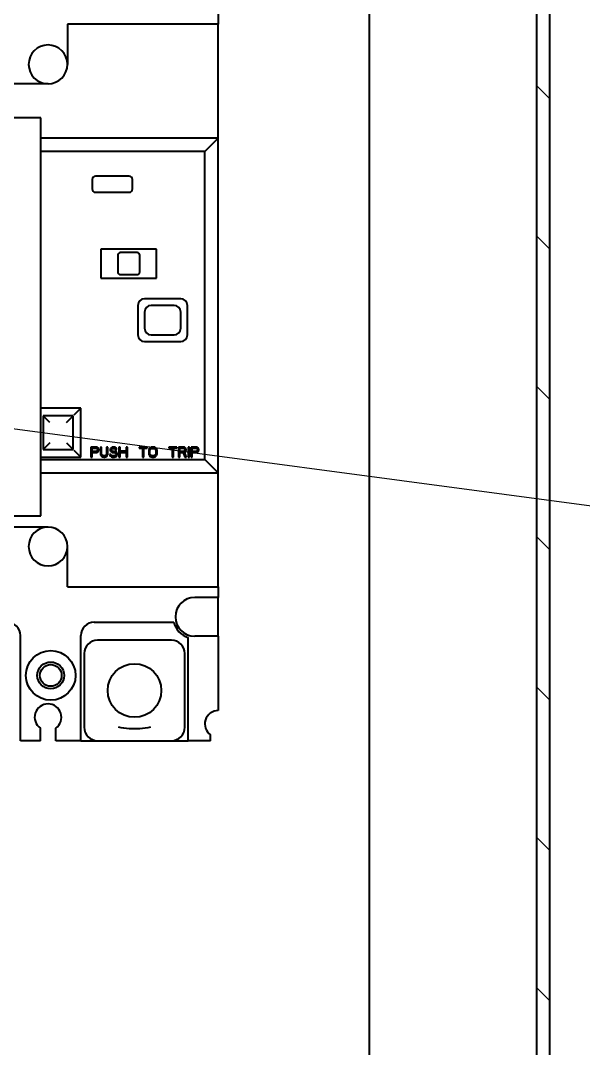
# Model space of a CAD drawing. Header units: millimetres. Extents: x 0 to 4205, y 0 to 2970.
# Drawn here: x 3806.1 to 3890.1, y 1406.1 to 1559.7 of the extents above; entities that cross this region are included whole.
import ezdxf

# ---------------------------------------------------------------- set-up
doc = ezdxf.new("R2010")
doc.units = ezdxf.units.MM
doc.header["$LTSCALE"] = 5
for name, color, linetype, lineweight in [('가시적인 것(ISO)', 3, 'Continuous', 40), ('기호(ISO)', 5, 'Continuous', 25), ('해치(ISO)', 7, 'Continuous', 18)]:
    doc.layers.add(name, color=color, linetype=linetype, lineweight=lineweight)

msp = doc.modelspace()

# ---------------------------------------------------------------- hatches: boundary and pattern name
at = {"layer": '해치(ISO)'}
h = msp.add_hatch(dxfattribs=at)
h.set_pattern_fill('ANSI31', color=256, scale=127, angle=90.00021, style=0)
h.set_pattern_definition([(135.0002, (0, 0), (-11.22528, -11.22536), [])])
h.paths.add_polyline_path([(3485.1202, 1904.1039), (3485.1202, 1264.1039), (3885.1202, 1264.1039), (3885.1202, 1904.1039)])
h.paths.add_polyline_path([(3487.1202, 1266.1039), (3487.1202, 1902.1039), (3883.1202, 1902.1039), (3883.1202, 1266.1039)], flags=0)

# ---------------------------------------------------------------- linework, layer by layer
at = {"layer": '가시적인 것(ISO)'}
for p, q in [((3885.1202, 1264.1039), (3885.1202, 1904.1039)), ((3883.1202, 1902.1039), (3883.1202, 1266.1039)), ((3858.1202, 1768.1039), (3858.1202, 1311.1039)), ((3835.6202, 1560.7039), (3835.6202, 1559.1039)), ((3813.1202, 1559.1039), (3813.1202, 1553.1039)), ((3835.6202, 1559.1039), (3813.1202, 1559.1039)), ((3835.6202, 1542.1039), (3835.6202, 1559.1039)), ((3810.2202, 1550.2039), (3786.0202, 1550.2039)), ((3809.1202, 1545.1039), (3787.1202, 1545.1039)), ((3809.1202, 1485.7039), (3809.1202, 1545.1039)), ((3835.6202, 1542.1039), (3809.1202, 1542.1039)), ((3833.6202, 1540.1039), (3835.6202, 1542.1039)), ((3835.6202, 1492.1039), (3835.6202, 1542.1039)), ((3833.6202, 1540.1039), (3809.1202, 1540.1039)), ((3833.6202, 1494.1039), (3833.6202, 1540.1039)), ((3816.8202, 1535.9039), (3816.8202, 1534.5039)), ((3822.3202, 1536.4039), (3817.3202, 1536.4039)), ((3822.8202, 1534.5039), (3822.8202, 1535.9039)), ((3817.3202, 1534.0039), (3822.3202, 1534.0039)), ((3818.1202, 1525.5039), (3818.1202, 1521.2039)), ((3826.4202, 1525.5039), (3818.1202, 1525.5039)), ((3820.6202, 1524.6039), (3820.6202, 1522.1039)), ((3823.5202, 1525.0039), (3821.0202, 1525.0039)), ((3823.9202, 1522.1039), (3823.9202, 1524.6039)), ((3826.4202, 1521.2039), (3826.4202, 1525.5039)), ((3821.0202, 1521.7039), (3823.5202, 1521.7039)), ((3818.1202, 1521.2039), (3826.4202, 1521.2039)), ((3823.6202, 1517.1039), (3823.6202, 1512.7039)), ((3830.0202, 1518.1039), (3824.6202, 1518.1039)), ((3829.0202, 1517.1039), (3825.6202, 1517.1039)), ((3831.0202, 1512.7039), (3831.0202, 1517.1039)), ((3824.6202, 1516.1039), (3824.6202, 1513.7039)), ((3830.0202, 1513.7039), (3830.0202, 1516.1039)), ((3825.6202, 1512.7039), (3829.0202, 1512.7039)), ((3824.6202, 1511.7039), (3830.0202, 1511.7039)), ((3815.1202, 1501.7539), (3809.1202, 1501.7539)), ((3814.1202, 1500.7539), (3815.1202, 1501.7539)), ((3815.1202, 1494.4539), (3815.1202, 1501.7539)), ((3813.9702, 1500.6039), (3809.4702, 1500.6039)), ((3810.4702, 1499.6039), (3809.4702, 1500.6039)), ((3809.4702, 1500.6039), (3809.4702, 1495.6039)), ((3812.9702, 1499.6039), (3813.9702, 1500.6039)), ((3813.9702, 1495.6039), (3813.9702, 1500.6039)), ((3810.4702, 1496.6039), (3809.4702, 1495.6039)), ((3809.4702, 1495.6039), (3813.9702, 1495.6039)), ((3812.9702, 1496.6039), (3813.9702, 1495.6039)), ((3815.1202, 1494.4539), (3814.1202, 1495.4539)), ((3817.3702, 1495.9539), (3816.6202, 1495.9539)), ((3816.6202, 1495.9539), (3816.6202, 1494.4539)), ((3816.8077, 1495.3156), (3816.8077, 1495.7943)), ((3816.8077, 1495.7943), (3817.4015, 1495.7943)), ((3817.4015, 1495.3156), (3816.8077, 1495.3156)), ((3817.5265, 1495.9219), (3817.3702, 1495.9539)), ((3817.4015, 1495.7943), (3817.4952, 1495.7624)), ((3817.4952, 1495.3475), (3817.4015, 1495.3156)), ((3817.4952, 1495.7624), (3817.5577, 1495.6985)), ((3817.5577, 1495.4113), (3817.4952, 1495.3475)), ((3817.6515, 1495.8262), (3817.5265, 1495.9219)), ((3817.5265, 1495.156), (3817.6515, 1495.2517)), ((3817.5577, 1495.6985), (3817.589, 1495.6028)), ((3817.589, 1495.507), (3817.5577, 1495.4113)), ((3817.589, 1495.6028), (3817.589, 1495.507)), ((3817.7452, 1495.6985), (3817.6515, 1495.8262)), ((3817.6515, 1495.2517), (3817.7452, 1495.3794)), ((3817.7765, 1495.6028), (3817.7452, 1495.6985)), ((3817.7452, 1495.3794), (3817.7765, 1495.4751)), ((3817.7765, 1495.4751), (3817.7765, 1495.6028)), ((3818.214, 1495.9539), (3818.0265, 1495.9539)), ((3818.0265, 1495.9539), (3818.0265, 1494.9645)), ((3818.214, 1494.9645), (3818.214, 1495.9539)), ((3819.1515, 1495.9539), (3818.964, 1495.9539)), ((3818.964, 1495.9539), (3818.964, 1494.9645)), ((3819.1515, 1494.9645), (3819.1515, 1495.9539)), ((3819.5265, 1495.7305), (3819.4952, 1495.6028)), ((3819.4952, 1495.6028), (3819.4952, 1495.4751)), ((3819.4952, 1495.4751), (3819.5265, 1495.3475)), ((3819.6515, 1495.8581), (3819.5265, 1495.7305)), ((3819.5265, 1495.3475), (3819.6515, 1495.2198)), ((3819.7765, 1495.9219), (3819.6515, 1495.8581)), ((3819.6515, 1495.2198), (3819.7765, 1495.156)), ((3819.6827, 1495.5709), (3819.714, 1495.6666)), ((3819.6827, 1495.507), (3819.6827, 1495.5709)), ((3819.714, 1495.4113), (3819.6827, 1495.507)), ((3819.714, 1495.6666), (3819.8077, 1495.7305)), ((3819.8077, 1495.3475), (3819.714, 1495.4113)), ((3819.9015, 1495.9539), (3819.7765, 1495.9219)), ((3819.8077, 1495.7305), (3819.9015, 1495.7624)), ((3819.9015, 1495.3156), (3819.8077, 1495.3475)), ((3820.0577, 1495.9539), (3819.9015, 1495.9539)), ((3819.9015, 1495.7624), (3820.089, 1495.7624)), ((3820.089, 1495.3156), (3819.9015, 1495.3156)), ((3820.214, 1495.9219), (3820.0577, 1495.9539)), ((3820.089, 1495.7624), (3820.1827, 1495.7305)), ((3820.2452, 1495.2836), (3820.089, 1495.3156)), ((3820.1827, 1495.7305), (3820.2452, 1495.6666)), ((3820.339, 1495.8262), (3820.214, 1495.9219)), ((3820.2452, 1495.6666), (3820.2765, 1495.6028)), ((3820.3702, 1495.2198), (3820.2452, 1495.2836)), ((3820.2765, 1495.6028), (3820.464, 1495.6028)), ((3820.4327, 1495.6985), (3820.339, 1495.8262)), ((3820.4952, 1495.0922), (3820.3702, 1495.2198)), ((3820.464, 1495.6028), (3820.4327, 1495.6985)), ((3820.9952, 1495.9539), (3820.8077, 1495.9539)), ((3820.8077, 1495.9539), (3820.8077, 1494.4539)), ((3820.9952, 1495.3475), (3820.9952, 1495.9539)), ((3821.8702, 1495.3475), (3820.9952, 1495.3475)), ((3822.0577, 1495.9539), (3821.8702, 1495.9539)), ((3821.8702, 1495.9539), (3821.8702, 1495.3475)), ((3822.0577, 1494.4539), (3822.0577, 1495.9539)), ((3824.9952, 1495.9539), (3823.8077, 1495.9539)), ((3823.8077, 1495.9539), (3823.8077, 1495.7943)), ((3823.8077, 1495.7943), (3824.3077, 1495.7943)), ((3824.3077, 1495.7943), (3824.3077, 1494.4539)), ((3824.4952, 1494.4539), (3824.4952, 1495.7943)), ((3824.4952, 1495.7943), (3824.9952, 1495.7943)), ((3824.9952, 1495.7943), (3824.9952, 1495.9539)), ((3825.2765, 1495.6028), (3825.2452, 1495.4432)), ((3825.2452, 1495.4432), (3825.2452, 1494.9645)), ((3825.339, 1495.7305), (3825.2765, 1495.6028)), ((3825.464, 1495.8581), (3825.339, 1495.7305)), ((3825.4327, 1495.4432), (3825.464, 1495.5709)), ((3825.4327, 1494.9645), (3825.4327, 1495.4432)), ((3825.589, 1495.9219), (3825.464, 1495.8581)), ((3825.464, 1495.5709), (3825.5265, 1495.6666)), ((3825.5265, 1495.6666), (3825.6202, 1495.7305)), ((3825.7452, 1495.9539), (3825.589, 1495.9219)), ((3825.6202, 1495.7305), (3825.7452, 1495.7624)), ((3825.9952, 1495.9539), (3825.7452, 1495.9539)), ((3825.7452, 1495.7624), (3825.9952, 1495.7624)), ((3826.1515, 1495.9219), (3825.9952, 1495.9539)), ((3825.9952, 1495.7624), (3826.1202, 1495.7305)), ((3826.1202, 1495.7305), (3826.214, 1495.6666)), ((3826.2765, 1495.8581), (3826.1515, 1495.9219)), ((3826.214, 1495.6666), (3826.2765, 1495.5709)), ((3826.4015, 1495.7305), (3826.2765, 1495.8581)), ((3826.2765, 1495.5709), (3826.3077, 1495.4432)), ((3826.3077, 1495.4432), (3826.3077, 1494.9645)), ((3826.464, 1495.6028), (3826.4015, 1495.7305)), ((3826.4952, 1495.4432), (3826.464, 1495.6028)), ((3826.4952, 1494.9645), (3826.4952, 1495.4432)), ((3829.4327, 1495.9539), (3828.2452, 1495.9539)), ((3828.2452, 1495.9539), (3828.2452, 1495.7943)), ((3828.2452, 1495.7943), (3828.7452, 1495.7943)), ((3828.7452, 1495.7943), (3828.7452, 1494.4539)), ((3828.9327, 1494.4539), (3828.9327, 1495.7943)), ((3828.9327, 1495.7943), (3829.4327, 1495.7943)), ((3829.4327, 1495.7943), (3829.4327, 1495.9539)), ((3830.4327, 1495.9539), (3829.6827, 1495.9539)), ((3829.6827, 1495.9539), (3829.6827, 1494.4539)), ((3829.8702, 1495.3156), (3829.8702, 1495.7943)), ((3829.8702, 1495.7943), (3830.464, 1495.7943)), ((3830.464, 1495.3156), (3829.8702, 1495.3156)), ((3830.589, 1495.9219), (3830.4327, 1495.9539)), ((3830.464, 1495.7943), (3830.5577, 1495.7624)), ((3830.5577, 1495.3475), (3830.464, 1495.3156)), ((3830.5577, 1495.7624), (3830.6202, 1495.6985)), ((3830.6202, 1495.4113), (3830.5577, 1495.3475)), ((3830.714, 1495.8262), (3830.589, 1495.9219)), ((3830.589, 1495.1879), (3830.714, 1495.2517)), ((3830.6202, 1495.6985), (3830.6515, 1495.6028)), ((3830.6515, 1495.507), (3830.6202, 1495.4113)), ((3830.6515, 1495.6028), (3830.6515, 1495.507)), ((3830.8077, 1495.6985), (3830.714, 1495.8262)), ((3830.714, 1495.2517), (3830.8077, 1495.3794)), ((3830.839, 1495.6028), (3830.8077, 1495.6985)), ((3830.8077, 1495.3794), (3830.839, 1495.4751)), ((3830.839, 1495.4751), (3830.839, 1495.6028)), ((3831.3077, 1495.9539), (3831.1202, 1495.9539)), ((3831.1202, 1495.9539), (3831.1202, 1494.4539)), ((3831.3077, 1494.4539), (3831.3077, 1495.9539)), ((3832.3077, 1495.9539), (3831.5577, 1495.9539)), ((3831.5577, 1495.9539), (3831.5577, 1494.4539)), ((3831.7452, 1495.3156), (3831.7452, 1495.7943)), ((3831.7452, 1495.7943), (3832.339, 1495.7943)), ((3832.339, 1495.3156), (3831.7452, 1495.3156)), ((3832.464, 1495.9219), (3832.3077, 1495.9539)), ((3832.339, 1495.7943), (3832.4327, 1495.7624)), ((3832.4327, 1495.3475), (3832.339, 1495.3156)), ((3832.4327, 1495.7624), (3832.4952, 1495.6985)), ((3832.4952, 1495.4113), (3832.4327, 1495.3475)), ((3832.589, 1495.8262), (3832.464, 1495.9219)), ((3832.464, 1495.156), (3832.589, 1495.2517)), ((3832.4952, 1495.6985), (3832.5265, 1495.6028)), ((3832.5265, 1495.507), (3832.4952, 1495.4113)), ((3832.5265, 1495.6028), (3832.5265, 1495.507)), ((3832.6827, 1495.6985), (3832.589, 1495.8262)), ((3832.589, 1495.2517), (3832.6827, 1495.3794)), ((3832.714, 1495.6028), (3832.6827, 1495.6985)), ((3832.6827, 1495.3794), (3832.714, 1495.4751)), ((3832.714, 1495.4751), (3832.714, 1495.6028)), ((3809.1202, 1494.4539), (3815.1202, 1494.4539)), ((3809.1202, 1494.1039), (3833.6202, 1494.1039)), ((3816.6202, 1494.4539), (3816.8077, 1494.4539)), ((3816.8077, 1494.4539), (3816.8077, 1495.1241)), ((3816.8077, 1495.1241), (3817.3702, 1495.1241)), ((3817.3702, 1495.1241), (3817.5265, 1495.156)), ((3818.0265, 1494.9645), (3818.0577, 1494.8049)), ((3818.0577, 1494.8049), (3818.1202, 1494.6773)), ((3818.1202, 1494.6773), (3818.2452, 1494.5496)), ((3818.2452, 1494.8368), (3818.214, 1494.9645)), ((3818.3077, 1494.7411), (3818.2452, 1494.8368)), ((3818.2452, 1494.5496), (3818.3702, 1494.4858)), ((3818.4015, 1494.6773), (3818.3077, 1494.7411)), ((3818.3702, 1494.4858), (3818.5265, 1494.4539)), ((3818.5265, 1494.6453), (3818.4015, 1494.6773)), ((3818.6515, 1494.6453), (3818.5265, 1494.6453)), ((3818.5265, 1494.4539), (3818.6515, 1494.4539)), ((3818.7765, 1494.6773), (3818.6515, 1494.6453)), ((3818.6515, 1494.4539), (3818.8077, 1494.4858)), ((3818.8702, 1494.7411), (3818.7765, 1494.6773)), ((3818.8077, 1494.4858), (3818.9327, 1494.5496)), ((3818.9327, 1494.8368), (3818.8702, 1494.7411)), ((3818.964, 1494.9645), (3818.9327, 1494.8368)), ((3818.9327, 1494.5496), (3819.0577, 1494.6773)), ((3819.0577, 1494.6773), (3819.1202, 1494.8049)), ((3819.1202, 1494.8049), (3819.1515, 1494.9645)), ((3819.589, 1494.8687), (3819.4015, 1494.8687)), ((3819.4015, 1494.8687), (3819.4327, 1494.7411)), ((3819.4327, 1494.7411), (3819.5265, 1494.5815)), ((3819.5265, 1494.5815), (3819.6827, 1494.4858)), ((3819.6202, 1494.773), (3819.589, 1494.8687)), ((3819.714, 1494.6773), (3819.6202, 1494.773)), ((3819.6827, 1494.4858), (3819.839, 1494.4539)), ((3819.839, 1494.6453), (3819.714, 1494.6773)), ((3819.7765, 1495.156), (3819.9015, 1495.1241)), ((3820.089, 1494.6453), (3819.839, 1494.6453)), ((3819.839, 1494.4539), (3820.089, 1494.4539)), ((3819.9015, 1495.1241), (3820.089, 1495.1241)), ((3820.089, 1495.1241), (3820.214, 1495.0922)), ((3820.214, 1494.6773), (3820.089, 1494.6453)), ((3820.089, 1494.4539), (3820.2452, 1494.4858)), ((3820.214, 1495.0922), (3820.3077, 1495.0283)), ((3820.3077, 1494.7411), (3820.214, 1494.6773)), ((3820.2452, 1494.4858), (3820.3702, 1494.5496)), ((3820.3077, 1495.0283), (3820.3702, 1494.9326)), ((3820.3702, 1494.8368), (3820.3077, 1494.7411)), ((3820.3702, 1494.9326), (3820.3702, 1494.8368)), ((3820.3702, 1494.5496), (3820.4952, 1494.6773)), ((3820.5577, 1494.9645), (3820.4952, 1495.0922)), ((3820.4952, 1494.6773), (3820.5577, 1494.8049)), ((3820.5577, 1494.8049), (3820.5577, 1494.9645)), ((3820.8077, 1494.4539), (3820.9952, 1494.4539)), ((3820.9952, 1494.4539), (3820.9952, 1495.156)), ((3820.9952, 1495.156), (3821.8702, 1495.156)), ((3821.8702, 1495.156), (3821.8702, 1494.4539)), ((3821.8702, 1494.4539), (3822.0577, 1494.4539)), ((3824.3077, 1494.4539), (3824.4952, 1494.4539)), ((3825.2452, 1494.9645), (3825.2765, 1494.8049)), ((3825.2765, 1494.8049), (3825.339, 1494.6773)), ((3825.339, 1494.6773), (3825.464, 1494.5496)), ((3825.464, 1494.8368), (3825.4327, 1494.9645)), ((3825.5265, 1494.7411), (3825.464, 1494.8368)), ((3825.464, 1494.5496), (3825.589, 1494.4858)), ((3825.6202, 1494.6773), (3825.5265, 1494.7411)), ((3825.589, 1494.4858), (3825.7452, 1494.4539)), ((3825.7452, 1494.6453), (3825.6202, 1494.6773)), ((3825.9952, 1494.6453), (3825.7452, 1494.6453)), ((3825.7452, 1494.4539), (3825.9952, 1494.4539)), ((3826.1202, 1494.6773), (3825.9952, 1494.6453)), ((3825.9952, 1494.4539), (3826.1515, 1494.4858)), ((3826.214, 1494.7411), (3826.1202, 1494.6773)), ((3826.1515, 1494.4858), (3826.2765, 1494.5496)), ((3826.2765, 1494.8368), (3826.214, 1494.7411)), ((3826.3077, 1494.9645), (3826.2765, 1494.8368)), ((3826.2765, 1494.5496), (3826.4015, 1494.6773)), ((3826.4015, 1494.6773), (3826.464, 1494.8049)), ((3826.464, 1494.8049), (3826.4952, 1494.9645)), ((3828.7452, 1494.4539), (3828.9327, 1494.4539)), ((3829.6827, 1494.4539), (3829.8702, 1494.4539)), ((3829.8702, 1495.1241), (3830.4015, 1495.1241)), ((3829.8702, 1494.4539), (3829.8702, 1495.1241)), ((3830.4015, 1495.1241), (3830.6515, 1494.4539)), ((3830.8702, 1494.4539), (3830.589, 1495.1879)), ((3830.6515, 1494.4539), (3830.8702, 1494.4539)), ((3831.1202, 1494.4539), (3831.3077, 1494.4539)), ((3831.5577, 1494.4539), (3831.7452, 1494.4539)), ((3831.7452, 1494.4539), (3831.7452, 1495.1241)), ((3831.7452, 1495.1241), (3832.3077, 1495.1241)), ((3832.3077, 1495.1241), (3832.464, 1495.156)), ((3835.6202, 1492.1039), (3833.6202, 1494.1039)), ((3809.1202, 1492.1039), (3835.6202, 1492.1039)), ((3835.6202, 1475.1039), (3835.6202, 1492.1039)), ((3787.1202, 1485.7039), (3809.1202, 1485.7039)), ((3810.2202, 1484.0039), (3786.0202, 1484.0039)), ((3813.1202, 1475.1039), (3813.1202, 1481.1039)), ((3813.1202, 1475.1039), (3835.6202, 1475.1039)), ((3835.6202, 1475.1039), (3835.6202, 1473.5039)), ((3835.6202, 1473.5039), (3832.1202, 1473.5039)), ((3835.6202, 1467.7039), (3835.6202, 1473.5039)), ((3817.121, 1469.8039), (3828.9702, 1469.8039)), ((3806.1202, 1452.1039), (3806.1202, 1467.8039)), ((3815.121, 1452.1039), (3815.121, 1467.8039)), ((3835.6202, 1467.7039), (3832.1202, 1467.7039)), ((3835.6202, 1467.7039), (3835.6202, 1456.6039)), ((3828.6202, 1467.1039), (3817.6202, 1467.1039)), ((3831.1202, 1452.1039), (3831.1202, 1467.5115)), ((3815.6202, 1465.1039), (3815.6202, 1454.1039)), ((3830.6202, 1454.1039), (3830.6202, 1465.1039)), ((3809.0755, 1452.1039), (3809.0755, 1453.9639)), ((3811.3755, 1452.1039), (3811.3755, 1453.9713)), ((3834.4702, 1452.1039), (3834.4702, 1452.9675)), ((3809.0755, 1452.1039), (3806.1202, 1452.1039)), ((3815.121, 1452.1039), (3811.3755, 1452.1039)), ((3815.121, 1452.1039), (3817.6202, 1452.1039)), ((3817.6202, 1452.1039), (3828.6202, 1452.1039)), ((3828.6202, 1452.1039), (3831.1202, 1452.1039)), ((3834.4702, 1452.1039), (3831.1202, 1452.1039))]:
    msp.add_line(p, q, dxfattribs=at)
for centre, radius in [((3810.6202, 1461.8539), 3.7), ((3810.6202, 1461.8539), 2), ((3810.6202, 1461.8539), 1.621), ((3823.1202, 1459.6039), 4)]:
    msp.add_circle(centre, radius, dxfattribs=at)
for centre, radius, start, end in [((3810.2202, 1553.1039), 2.9, 0, 270), ((3810.2202, 1553.1039), 2.9, 270, 0), ((3817.3202, 1535.9039), 0.5, 90, 180), ((3822.3202, 1535.9039), 0.5, 0, 90), ((3817.3202, 1534.5039), 0.5, 180, 270), ((3822.3202, 1534.5039), 0.5, 270, 0), ((3821.0202, 1524.6039), 0.4, 90, 180), ((3823.5202, 1524.6039), 0.4, 0, 90), ((3821.0202, 1522.1039), 0.4, 180, 270), ((3823.5202, 1522.1039), 0.4, 270, 0), ((3824.6202, 1517.1039), 1, 90, 180), ((3825.6202, 1516.1039), 1, 90, 180), ((3829.0202, 1516.1039), 1, 0, 90), ((3830.0202, 1517.1039), 1, 0, 90), ((3825.6202, 1513.7039), 1, 180, 270), ((3829.0202, 1513.7039), 1, 270, 0), ((3824.6202, 1512.7039), 1, 180, 270), ((3830.0202, 1512.7039), 1, 270, 0), ((3810.2202, 1481.1039), 2.9, 90, 0), ((3810.2202, 1481.1039), 2.9, 0, 90), ((3832.1202, 1470.6039), 2.9, 90, 270), ((3804.1202, 1467.8039), 2, 0, 90), ((3817.121, 1467.8039), 2, 90, 180), ((3832.1202, 1470.6039), 3.25, 194.250033, 252.079787), ((3817.6202, 1465.1039), 2, 90, 180), ((3828.6202, 1465.1039), 2, 0, 90), ((3810.2202, 1455.6039), 2, 305.284476, 235.084794), ((3835.6202, 1454.6039), 2, 90, 234.900368), ((3817.6202, 1454.1039), 2, 180, 270), ((3828.6202, 1454.1039), 2, 270, 0)]:
    msp.add_arc(centre, radius, start, end, dxfattribs=at)
msp.add_open_spline([(3825.5179, 1454.1039), (3824.9828, 1453.9923), (3824.4486, 1453.9182), (3823.9154, 1453.8813), (3823.3822, 1453.8445), (3822.85, 1453.8447), (3822.318, 1453.8818), (3821.786, 1453.919), (3821.2542, 1453.993), (3820.7225, 1454.1039)], degree=3, knots=[0, 0, 0, 0, 0.33333333, 0.33333333, 0.33333333, 0.66666667, 0.66666667, 0.66666667, 1, 1, 1, 1], dxfattribs=at)
at = {"layer": '기호(ISO)', "color": 7}
msp.add_line((3767.8155, 1503.6894), (3972.1088, 1476.3662), dxfattribs=at)

doc.saveas('drawing.dxf')
